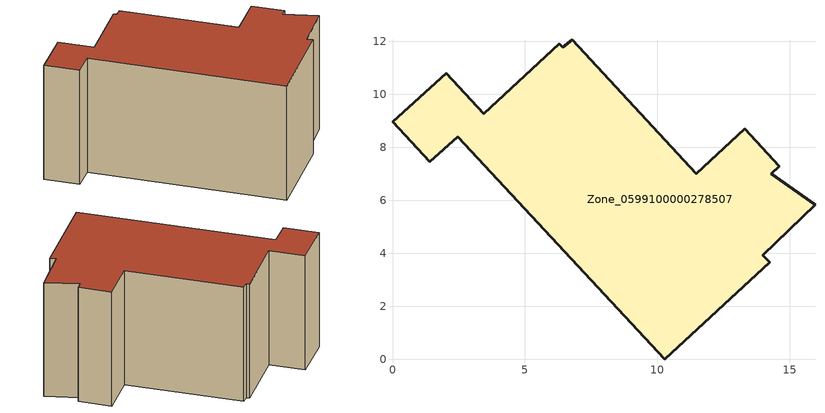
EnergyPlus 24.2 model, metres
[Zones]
Zone_0599100000278507
 floor ground (C_G): 14.24,3.66 10.28,0 2.47,8.41 1.41,7.46 0,8.97 2.02,10.81 3.45,9.28 6.3,11.91 6.43,11.78 6.79,12.07 11.46,7.01 13.29,8.71 14.6,7.29 14.29,7 15.94,5.84 13.97,3.94 z0
 wall outside (C_F): 2.02,10.81 0,8.97 1.41,7.46 2.47,8.41 10.28,0 14.24,3.66 13.97,3.94 15.94,5.84 14.29,7 14.6,7.29 13.29,8.71 11.46,7.01 6.79,12.07 6.43,11.78 6.3,11.91 3.45,9.28 2.02,10.81 z0:7.26
 roof outside (C_R): 10.28,0 14.24,3.66 13.97,3.94 15.94,5.84 14.29,7 14.6,7.29 13.29,8.71 11.46,7.01 6.79,12.07 6.43,11.78 6.3,11.91 3.45,9.28 2.02,10.81 0,8.97 1.41,7.46 2.47,8.41 z7.26
[BUILDING]
Pand.0599100000278507: North Axis=0; Terrain=City; Loads Convergence Tolerance Value=0.04; Temperature Convergence Tolerance Value=0.4; Solar Distribution=FullExterior; Maximum Number of Warmup Days=25; Minimum Number of Warmup Days=1
[Site:Location]
Rotterdam.The.Hague.AP_ZH_NLD Design_Conditions: Latitude=51.96; Longitude=4.45; Time Zone=1; Elevation=-4.5
[SITE:GROUNDTEMPERATURE:BUILDINGSURFACE]
18, 18, 18, 18, 18, 18, 18, 18, 18, 18, 18, 18
[MATERIAL] Thermal Absorptance=0.9; Solar Absorptance=0.7; Visible Absorptance=0.7
Name | Roughness | Thickness | Conductivity | Density | Specific Heat
G.TC.1975-1991 | MediumSmooth | 0.15 | 0.288461 | 540 | 1210
F.TC.1975-1991 | Rough | 0.3 | 0.230769 | 1920 | 840
R.TC.1975-1991 | MediumRough | 0.2 | 0.153846 | 1500 | 1000
[CONSTRUCTION]
C_G: G.TC.1975-1991
C_F: F.TC.1975-1991
C_R: R.TC.1975-1991
[ZONE]
Zone_0599100000278507: Type=1; Multiplier=1; Ceiling Height=Autocalculate; Volume=Autocalculate; Floor Area=autocalculate; Part of Total Floor Area=Yes
[ZONEINFILTRATION:DESIGNFLOWRATE]
Infil_Zone_0599100000278507: Zone or ZoneList or Space or SpaceList=Zone_0599100000278507; Schedule=AlwaysOn; Design Flow Rate Calculation Method=Flow/Area; Flow Rate per Floor Area=0.003; Constant Term Coefficient=1; Temperature Term Coefficient=0; Velocity Term Coefficient=0; Velocity Squared Term Coefficient=0
[HVACTEMPLATE:ZONE:IDEALLOADSAIRSYSTEM]
Zone_0599100000278507: Maximum Heating Supply Air Temperature=50; Minimum Cooling Supply Air Temperature=13; Maximum Heating Supply Air Humidity Ratio=0.0156; Minimum Cooling Supply Air Humidity Ratio=0.0077; Heating Limit=NoLimit; Cooling Limit=NoLimit; Dehumidification Control Type=ConstantSensibleHeatRatio; Cooling Sensible Heat Ratio=0.7; Dehumidification Setpoint=60; Humidification Control Type=None; Humidification Setpoint=30; Outdoor Air Method=None; Outdoor Air Flow Rate per Person=0.00944; Outdoor Air Flow Rate per Zone Floor Area=0; Outdoor Air Flow Rate per Zone=0; Demand Controlled Ventilation Type=None; Outdoor Air Economizer Type=NoEconomizer; Heat Recovery Type=None; Sensible Heat Recovery Effectiveness=0.7; Latent Heat Recovery Effectiveness=0.65
[ZONECONTROL:THERMOSTAT]
ThermostatControl_Zone_0599100000278507: Zone or ZoneList=Zone_0599100000278507; Control Type Schedule=DualSetpointControlType; Control 1=Thermostat_Zone_0599100000278507; Temperature Difference Between Cutout And Setpoint=0
[THERMOSTATSETPOINT:DUALSETPOINT]
Thermostat_Zone_0599100000278507: Heating Setpoint Temperature Schedule=HeatingSetpoint_Zone_0599100000278507; Cooling Setpoint Temperature Schedule=CoolingSetpoint_Zone_0599100000278507
[SCHEDULE:COMPACT]
HeatingSetpoint_Zone_0599100000278507: Through: 12/31, For: AllDays, Until: 24:00, 21
CoolingSetpoint_Zone_0599100000278507: Through: 12/31, For: AllDays, Until: 24:00, 24
DualSetpointControlType: Through: 12/31, For: AllDays, Until: 24:00, 4
AlwaysOn: Through: 12/31, For: AllDays, Until: 24:00, 1
